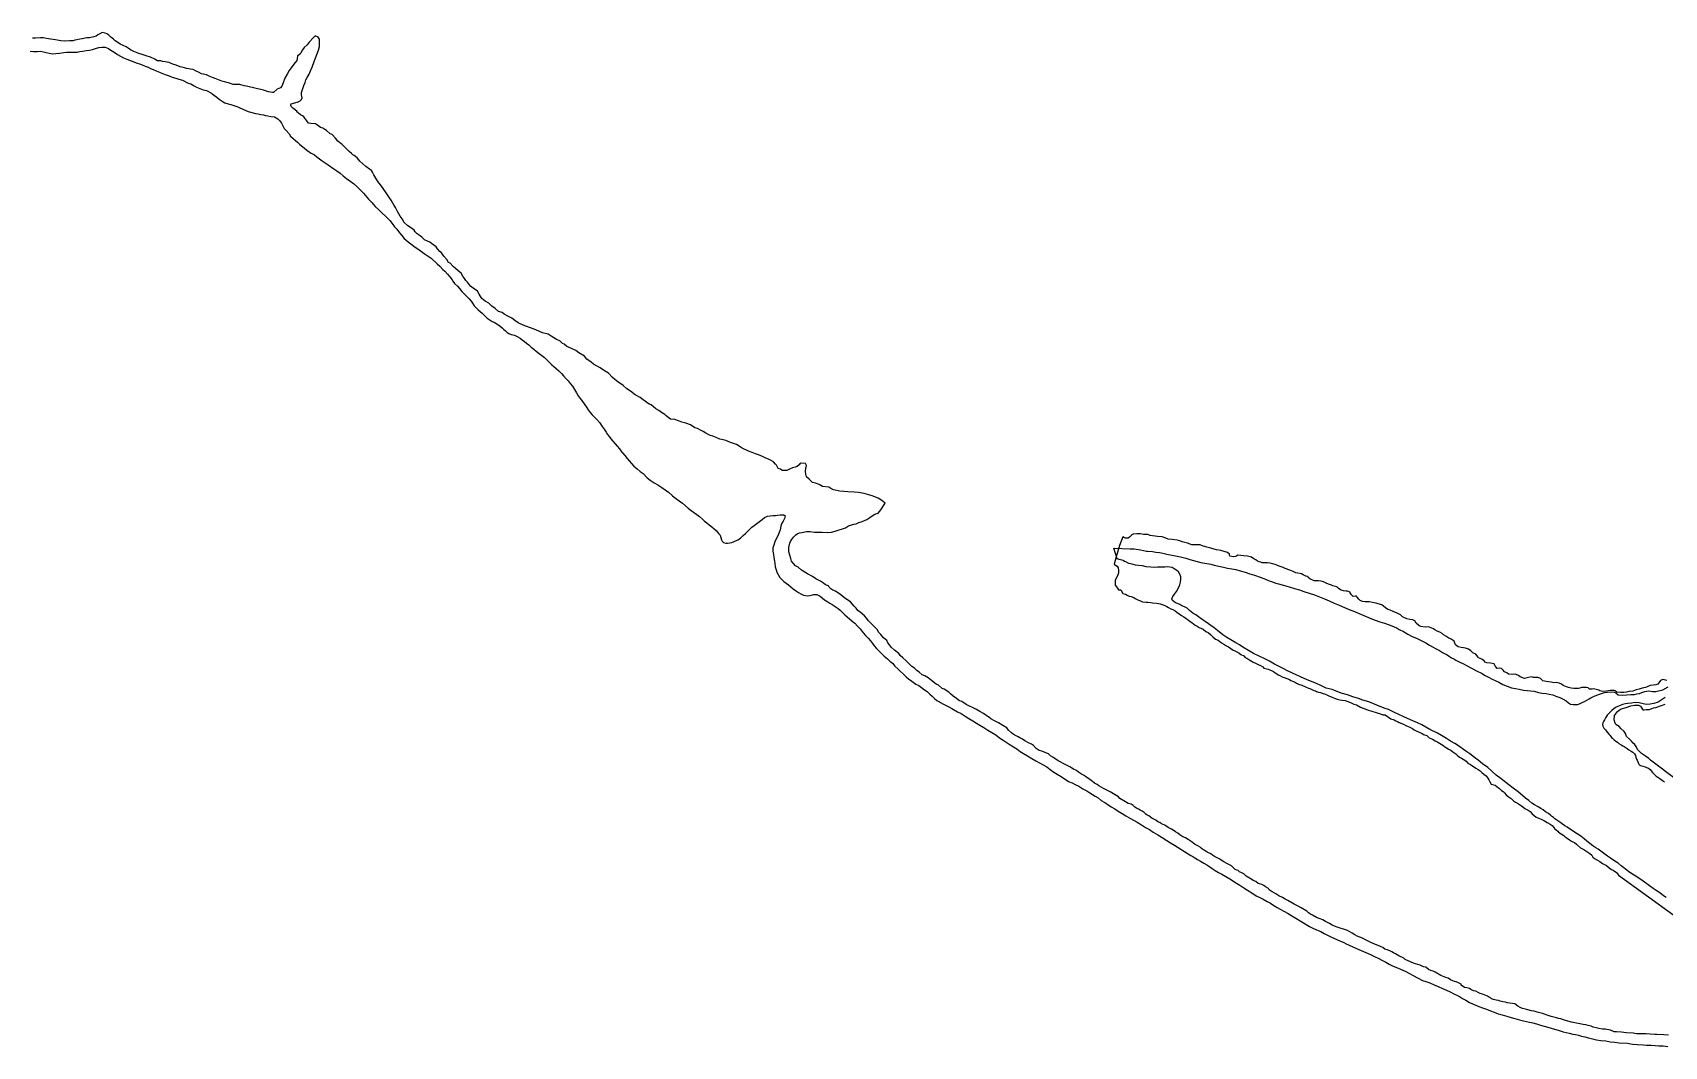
# Model space of a CAD drawing. Extents: x 0 to 800, y 146 to 730.
# Drawn here: x 252.32 to 288.37, y 255.67 to 278.06 of the extents above; entities that cross this region are included whole.
import ezdxf

# ---------------------------------------------------------------- set-up
doc = ezdxf.new("R2010")
doc.units = 0
doc.layers.get('0').update_dxf_attribs({"linetype": 'CONTINUOUS'})

msp = doc.modelspace()

# ---------------------------------------------------------------- linework, layer by layer
at = {"color": 1}
for points in [[(288.45625, 255.9125), (288.353125, 255.921875), (288.203125, 255.93125), (288.153125, 255.93125), (288.05, 255.9375), (287.9625, 255.94375), (287.9, 255.946875), (287.81875, 255.94375), (287.75, 255.946875), (287.675, 255.959375), (287.51875, 255.96875), (287.421875, 255.984375), (287.30625, 255.990625), (287.25625, 255.990625), (287.178125, 256.028125), (287.05625, 256.046875), (287.003125, 256.046875), (286.921875, 256.065625), (286.8625, 256.08125), (286.796875, 256.09375), (286.75, 256.1125), (286.68125, 256.128125), (286.634375, 256.140625), (286.571875, 256.15), (286.459375, 256.175), (286.390625, 256.1875), (286.315625, 256.20625), (286.23125, 256.221875), (286.1375, 256.253125), (286.08125, 256.278125), (286.03125, 256.2875), (285.98125, 256.3), (285.921875, 256.315625), (285.865625, 256.33125), (285.8, 256.346875), (285.675, 256.39375), (285.615625, 256.40625), (285.55625, 256.425), (285.490625, 256.44375), (285.428125, 256.453125), (285.346875, 256.471875), (285.296875, 256.4875), (285.234375, 256.50625), (285.18125, 256.525), (285.128125, 256.55625), (285.059375, 256.609375), (285.0125, 256.61875), (284.953125, 256.621875), (284.896875, 256.63125), (284.85625, 256.646875), (284.8, 256.65), (284.7375, 256.665625), (284.7, 256.684375), (284.653125, 256.690625), (284.59375, 256.70625), (284.55, 256.721875), (284.521875, 256.74375), (284.48125, 256.765625), (284.45625, 256.775), (284.35, 256.821875), (284.3, 256.8375), (284.25625, 256.859375), (284.2, 256.884375), (284.153125, 256.89375), (284.090625, 256.921875), (284.0625, 256.94375), (284.00625, 256.959375), (283.953125, 256.971875), (283.878125, 257.01875), (283.878125, 257.04375), (283.821875, 257.071875), (283.76875, 257.09375), (283.728125, 257.103125), (283.69375, 257.1125), (283.640625, 257.140625), (283.59375, 257.171875), (283.540625, 257.190625), (283.503125, 257.20625), (283.43125, 257.2375), (283.3, 257.309375), (283.259375, 257.328125), (283.209375, 257.346875), (283.159375, 257.36875), (283.09375, 257.415625), (283.046875, 257.428125), (282.971875, 257.459375), (282.86875, 257.490625), (282.821875, 257.503125), (282.703125, 257.55625), (282.64375, 257.5875), (282.609375, 257.615625), (282.503125, 257.66875), (282.465625, 257.690625), (282.425, 257.715625), (282.38125, 257.734375), (282.346875, 257.753125), (282.303125, 257.78125), (282.240625, 257.8), (282.19375, 257.81875), (282.14375, 257.85), (282.1125, 257.86875), (282.078125, 257.884375), (281.9875, 257.91875), (281.88125, 257.965625), (281.825, 257.99375), (281.7625, 258.021875), (281.696875, 258.05625), (281.640625, 258.078125), (281.578125, 258.103125), (281.525, 258.13125), (281.471875, 258.16875), (281.41875, 258.2), (281.365625, 258.228125), (281.253125, 258.265625), (281.203125, 258.278125), (281.1375, 258.303125), (281.078125, 258.325), (281.025, 258.34375), (280.96875, 258.38125), (280.88125, 258.425), (280.81875, 258.4625), (280.7375, 258.49375), (280.68125, 258.5125), (280.590625, 258.565625), (280.546875, 258.5875), (280.50625, 258.615625), (280.46875, 258.65625), (280.34375, 258.728125), (280.275, 258.765625), (280.1875, 258.8125), (280.046875, 258.890625), (279.990625, 258.91875), (279.93125, 258.95625), (279.853125, 258.990625), (279.78125, 259.034375), (279.7, 259.08125), (279.634375, 259.128125), (279.61875, 259.15625), (279.55625, 259.19375), (279.521875, 259.21875), (279.471875, 259.240625), (279.421875, 259.259375), (279.390625, 259.26875), (279.34375, 259.3125), (279.28125, 259.33125), (279.25, 259.353125), (279.13125, 259.43125), (279.078125, 259.478125), (279.046875, 259.49375), (278.978125, 259.525), (278.953125, 259.55), (278.925, 259.559375), (278.8875, 259.578125), (278.803125, 259.65625), (278.75625, 259.68125), (278.6875, 259.7125), (278.634375, 259.746875), (278.578125, 259.78125), (278.546875, 259.80625), (278.484375, 259.834375), (278.425, 259.8625), (278.38125, 259.890625), (278.346875, 259.921875), (278.26875, 259.95625), (278.2, 260.003125), (278.16875, 260.015625), (278.134375, 260.04375), (278.109375, 260.06875), (278.059375, 260.096875), (277.984375, 260.1375), (277.934375, 260.178125), (277.890625, 260.20625), (277.84375, 260.234375), (277.7875, 260.271875), (277.728125, 260.296875), (277.665625, 260.34375), (277.61875, 260.375), (277.56875, 260.409375), (277.51875, 260.446875), (277.475, 260.465625), (277.403125, 260.5), (277.328125, 260.553125), (277.259375, 260.584375), (277.21875, 260.6125), (277.178125, 260.63125), (277.134375, 260.665625), (277.046875, 260.7125), (276.978125, 260.7625), (276.94375, 260.778125), (276.909375, 260.796875), (276.871875, 260.834375), (276.83125, 260.8625), (276.7875, 260.884375), (276.75, 260.909375), (276.70625, 260.93125), (276.66875, 260.953125), (276.63125, 260.990625), (276.584375, 261.015625), (276.525, 261.034375), (276.465625, 261.071875), (276.340625, 261.146875), (276.30625, 261.178125), (276.271875, 261.203125), (276.2375, 261.221875), (276.196875, 261.25), (276.121875, 261.2875), (276.0375, 261.3375), (275.975, 261.365625), (275.871875, 261.425), (275.834375, 261.45), (275.778125, 261.48125), (275.728125, 261.528125), (275.70625, 261.54375), (275.625, 261.6), (275.584375, 261.621875), (275.546875, 261.65), (275.490625, 261.684375), (275.421875, 261.725), (275.378125, 261.7625), (275.3125, 261.79375), (275.275, 261.8125), (275.234375, 261.840625), (275.1625, 261.878125), (275.096875, 261.9125), (275.01875, 261.953125), (274.953125, 261.9875), (274.859375, 262.053125), (274.80625, 262.084375), (274.759375, 262.13125), (274.7, 262.153125), (274.6125, 262.190625), (274.55625, 262.20625), (274.490625, 262.246875), (274.428125, 262.3125), (274.384375, 262.340625), (274.321875, 262.375), (274.240625, 262.415625), (274.190625, 262.453125), (274.13125, 262.48125), (274.09375, 262.503125), (274.05, 262.528125), (273.978125, 262.565625), (273.946875, 262.596875), (273.878125, 262.653125), (273.840625, 262.70625), (273.75, 262.753125), (273.65625, 262.815625), (273.565625, 262.859375), (273.490625, 262.90625), (273.434375, 262.94375), (273.403125, 262.9625), (273.328125, 263.021875), (273.246875, 263.065625), (273.171875, 263.10625), (273.1, 263.14375), (273.003125, 263.190625), (272.94375, 263.221875), (272.846875, 263.284375), (272.79375, 263.303125), (272.728125, 263.35), (272.65625, 263.4), (272.6, 263.45625), (272.55625, 263.49375), (272.453125, 263.559375), (272.409375, 263.575), (272.334375, 263.64375), (272.28125, 263.671875), (272.178125, 263.746875), (272.103125, 263.80625), (272.028125, 263.85), (271.971875, 263.878125), (271.90625, 263.934375), (271.853125, 263.96875), (271.8, 264.021875), (271.740625, 264.059375), (271.659375, 264.1375), (271.60625, 264.19375), (271.546875, 264.246875), (271.484375, 264.303125), (271.453125, 264.346875), (271.3625, 264.41875), (271.29375, 264.478125), (271.246875, 264.540625), (271.2125, 264.58125), (271.1875, 264.634375), (271.115625, 264.690625), (271.059375, 264.76875), (271.009375, 264.81875), (270.98125, 264.865625), (270.915625, 264.9375), (270.865625, 264.984375), (270.821875, 265.03125), (270.78125, 265.078125), (270.746875, 265.121875), (270.69375, 265.175), (270.603125, 265.2625), (270.553125, 265.296875), (270.5125, 265.346875), (270.465625, 265.39375), (270.384375, 265.4875), (270.284375, 265.55625), (270.228125, 265.6), (270.165625, 265.65), (270.0875, 265.703125), (270.05625, 265.721875), (269.99375, 265.74375), (269.95625, 265.771875), (269.91875, 265.809375), (269.9, 265.8375), (269.834375, 265.859375), (269.79375, 265.9), (269.728125, 265.940625), (269.625, 265.996875), (269.546875, 266.046875), (269.440625, 266.109375), (269.303125, 266.1875), (269.228125, 266.25), (269.171875, 266.284375), (269.08125, 266.3875), (269.071875, 266.44375), (269.05, 266.515625), (269.021875, 266.59375), (269.025, 266.690625), (269.046875, 266.78125), (269.065625, 266.821875), (269.08125, 266.85625), (269.125, 266.9125), (269.178125, 266.96875), (269.20625, 266.990625), (269.2625, 267.009375), (269.315625, 267.01875), (269.4125, 267.0375), (269.49375, 267.0375), (269.590625, 267.028125), (269.703125, 267.025), (269.7625, 267.025), (269.878125, 267.015625), (269.96875, 267.028125), (270.046875, 267.046875), (270.278125, 267.125), (270.34375, 267.1625), (270.459375, 267.2), (270.509375, 267.209375), (270.571875, 267.2375), (270.64375, 267.2625), (270.746875, 267.303125), (270.815625, 267.346875), (270.890625, 267.403125), (270.928125, 267.421875), (271, 267.446875), (271.059375, 267.51875), (271.153125, 267.66875), (271.08125, 267.725), (270.996875, 267.775), (270.86875, 267.83125), (270.790625, 267.853125), (270.6875, 267.878125), (270.565625, 267.9), (270.471875, 267.90625), (270.328125, 267.91875), (270.15, 267.928125), (270.015625, 267.9625), (269.953125, 267.990625), (269.90625, 268.021875), (269.76875, 268.0375), (269.69375, 268.078125), (269.615625, 268.10625), (269.546875, 268.121875), (269.478125, 268.19375), (269.415625, 268.246875), (269.403125, 268.30625), (269.396875, 268.371875), (269.403125, 268.434375), (269.415625, 268.5), (269.396875, 268.540625), (269.29375, 268.55), (269.26875, 268.5375), (269.25, 268.5125), (269.209375, 268.475), (269.165625, 268.4625), (269.10625, 268.44375), (269.0375, 268.41875), (268.984375, 268.390625), (268.875, 268.390625), (268.840625, 268.41875), (268.7875, 268.434375), (268.75625, 268.503125), (268.73125, 268.528125), (268.6875, 268.578125), (268.6375, 268.609375), (268.578125, 268.6375), (268.51875, 268.6625), (268.44375, 268.7), (268.353125, 268.7375), (268.2875, 268.759375), (268.2125, 268.7875), (268.13125, 268.815625), (267.99375, 268.878125), (267.953125, 268.9125), (267.86875, 268.959375), (267.7375, 269.003125), (267.634375, 269.05), (267.571875, 269.0625), (267.5, 269.08125), (267.371875, 269.1375), (267.271875, 269.171875), (267.190625, 269.209375), (267.134375, 269.246875), (267.0875, 269.26875), (267.009375, 269.3125), (266.95, 269.33125), (266.853125, 269.4), (266.75, 269.43125), (266.659375, 269.45625), (266.590625, 269.484375), (266.50625, 269.5125), (266.4125, 269.521875), (266.315625, 269.596875), (266.284375, 269.625), (266.2125, 269.671875), (266.15, 269.7125), (266.090625, 269.753125), (265.98125, 269.8375), (265.940625, 269.85625), (265.809375, 269.95), (265.740625, 270.003125), (265.63125, 270.059375), (265.528125, 270.1375), (265.45, 270.19375), (265.3625, 270.2625), (265.25, 270.346875), (265.178125, 270.4), (265.121875, 270.45), (265.040625, 270.5375), (264.953125, 270.590625), (264.859375, 270.659375), (264.709375, 270.734375), (264.65625, 270.78125), (264.565625, 270.84375), (264.509375, 270.9125), (264.384375, 270.9875), (264.321875, 271.0375), (264.221875, 271.08125), (264.11875, 271.128125), (264.0625, 271.178125), (264.021875, 271.196875), (263.96875, 271.25), (263.890625, 271.28125), (263.778125, 271.35625), (263.70625, 271.396875), (263.58125, 271.43125), (263.5, 271.46875), (263.403125, 271.509375), (263.29375, 271.546875), (263.153125, 271.6), (263.04375, 271.653125), (262.971875, 271.7), (262.903125, 271.753125), (262.815625, 271.79375), (262.734375, 271.840625), (262.690625, 271.875), (262.609375, 271.903125), (262.534375, 271.96875), (262.4625, 272.015625), (262.4, 272.0875), (262.31875, 272.125), (262.246875, 272.1875), (262.1875, 272.284375), (262.146875, 272.35), (262.053125, 272.415625), (261.99375, 272.4625), (261.928125, 272.546875), (261.8875, 272.5875), (261.84375, 272.65), (261.825, 272.68125), (261.790625, 272.746875), (261.71875, 272.8), (261.659375, 272.85), (261.609375, 272.890625), (261.54375, 272.965625), (261.509375, 272.984375), (261.46875, 273.05), (261.40625, 273.125), (261.371875, 273.16875), (261.34375, 273.2), (261.3125, 273.228125), (261.265625, 273.284375), (261.23125, 273.33125), (261.134375, 273.4), (261.096875, 273.428125), (261.046875, 273.453125), (260.978125, 273.484375), (260.925, 273.5375), (260.88125, 273.56875), (260.8125, 273.61875), (260.771875, 273.65625), (260.746875, 273.69375), (260.6875, 273.740625), (260.60625, 273.79375), (260.53125, 273.86875), (260.48125, 273.94375), (260.4375, 274.00625), (260.38125, 274.10625), (260.334375, 274.19375), (260.30625, 274.240625), (260.278125, 274.29375), (260.240625, 274.35625), (260.203125, 274.4125), (260.175, 274.45625), (260.11875, 274.540625), (260.078125, 274.596875), (260.015625, 274.69375), (259.965625, 274.740625), (259.925, 274.809375), (259.903125, 274.84375), (259.859375, 274.921875), (259.825, 274.975), (259.803125, 275.0125), (259.7625, 275.040625), (259.68125, 275.1), (259.546875, 275.221875), (259.4875, 275.290625), (259.425, 275.34375), (259.390625, 275.3625), (259.365625, 275.390625), (259.309375, 275.43125), (259.265625, 275.475), (259.234375, 275.515625), (259.15625, 275.590625), (259.1375, 275.603125), (259.0625, 275.665625), (259.009375, 275.725), (258.940625, 275.80625), (258.89375, 275.825), (258.815625, 275.9), (258.775, 275.91875), (258.728125, 275.95), (258.68125, 275.965625), (258.6125, 276.015625), (258.56875, 276.04375), (258.4625, 276.053125), (258.4125, 276.0625), (258.375, 276.1125), (258.3125, 276.196875), (258.284375, 276.221875), (258.240625, 276.24375), (258.196875, 276.28125), (258.175, 276.303125), (258.15625, 276.325), (258.090625, 276.378125), (258.065625, 276.39375), (258.028125, 276.43125), (258.021875, 276.45), (258.025, 276.471875), (258.028125, 276.4875), (258.109375, 276.50625), (258.184375, 276.534375), (258.228125, 276.55625), (258.259375, 276.58125), (258.271875, 276.621875), (258.2625, 276.6875), (258.2625, 276.7375), (258.271875, 276.78125), (258.309375, 276.89375), (258.3375, 276.959375), (258.35625, 277.015625), (258.3875, 277.065625), (258.428125, 277.14375), (258.45625, 277.215625), (258.496875, 277.3), (258.5375, 277.421875), (258.5625, 277.48125), (258.6375, 277.671875), (258.65625, 277.75625), (258.659375, 277.915625), (258.628125, 277.9625), (258.5625, 277.990625), (258.521875, 277.953125), (258.428125, 277.846875), (258.384375, 277.790625), (258.321875, 277.728125), (258.28125, 277.68125), (258.246875, 277.615625), (258.228125, 277.584375), (258.175, 277.55), (258.165625, 277.484375), (258.153125, 277.440625), (258.0875, 277.365625), (258.03125, 277.284375), (257.9875, 277.225), (257.940625, 277.14375), (257.890625, 277.05625), (257.85625, 276.953125), (257.821875, 276.875), (257.796875, 276.8375), (257.725, 276.809375), (257.64375, 276.734375), (257.61875, 276.734375), (257.534375, 276.753125), (257.440625, 276.78125), (257.421875, 276.790625), (257.3625, 276.803125), (257.284375, 276.81875), (257.203125, 276.8375), (257.103125, 276.859375), (257.046875, 276.878125), (256.99375, 276.884375), (256.896875, 276.915625), (256.746875, 276.915625), (256.671875, 276.94375), (256.5625, 276.971875), (256.503125, 276.990625), (256.425, 277.015625), (256.35, 277.04375), (256.29375, 277.065625), (256.21875, 277.096875), (256.159375, 277.125), (256.05, 277.153125), (255.984375, 277.1875), (255.915625, 277.215625), (255.865625, 277.24375), (255.809375, 277.253125), (255.76875, 277.2625), (255.721875, 277.265625), (255.675, 277.28125), (255.578125, 277.303125), (255.4875, 277.3375), (255.41875, 277.359375), (255.378125, 277.378125), (255.334375, 277.403125), (255.246875, 277.4125), (255.1875, 277.425), (255.153125, 277.434375), (255.075, 277.434375), (255.01875, 277.471875), (254.921875, 277.515625), (254.83125, 277.546875), (254.74375, 277.575), (254.665625, 277.596875), (254.55625, 277.64375), (254.484375, 277.68125), (254.43125, 277.71875), (254.384375, 277.746875), (254.25625, 277.803125), (254.2, 277.840625), (254.140625, 277.878125), (254.109375, 277.91875), (254.05, 277.9625), (254.003125, 278.003125), (253.9625, 278.03125), (253.921875, 278.05), (253.85625, 278.059375), (253.803125, 278.03125), (253.7625, 278.0125), (253.721875, 277.984375), (253.671875, 277.965625), (253.575, 277.946875), (253.515625, 277.94375), (253.4125, 277.925), (253.365625, 277.91875), (253.3, 277.9), (253.253125, 277.890625), (253.2125, 277.88125), (253.13125, 277.875), (253.034375, 277.871875), (252.940625, 277.875), (252.825, 277.896875), (252.775, 277.909375), (252.71875, 277.915625), (252.628125, 277.928125), (252.5625, 277.94375), (252.496875, 277.94375), (252.384375, 277.9375), (252.31875, 277.9375)], [(288.41875, 263.75), (288.334375, 263.76875), (288.284375, 263.75), (288.246875, 263.7), (288.225, 263.671875), (288.178125, 263.653125), (288.115625, 263.646875), (288.05, 263.6375), (287.9875, 263.609375), (287.953125, 263.59375), (287.915625, 263.584375), (287.878125, 263.578125), (287.83125, 263.565625), (287.809375, 263.559375), (287.746875, 263.540625), (287.671875, 263.5125), (287.584375, 263.503125), (287.53125, 263.49375), (287.471875, 263.484375), (287.41875, 263.48125), (287.39375, 263.48125), (287.31875, 263.49375), (287.28125, 263.51875), (287.25625, 263.53125), (287.16875, 263.528125), (287.0875, 263.5125), (287, 263.503125), (286.94375, 263.51875), (286.915625, 263.5375), (286.8875, 263.540625), (286.8, 263.56875), (286.76875, 263.55625), (286.709375, 263.55625), (286.684375, 263.584375), (286.64375, 263.596875), (286.609375, 263.596875), (286.5375, 263.59375), (286.5, 263.578125), (286.46875, 263.575), (286.365625, 263.571875), (286.309375, 263.578125), (286.25, 263.596875), (286.203125, 263.609375), (286.134375, 263.6375), (286.096875, 263.665625), (286.04375, 263.690625), (285.99375, 263.703125), (285.928125, 263.7), (285.8625, 263.709375), (285.80625, 263.71875), (285.753125, 263.73125), (285.684375, 263.740625), (285.653125, 263.775), (285.628125, 263.796875), (285.578125, 263.8125), (285.475, 263.815625), (285.434375, 263.834375), (285.3625, 263.815625), (285.275, 263.79375), (285.178125, 263.834375), (285.15, 263.853125), (285.128125, 263.86875), (285.071875, 263.890625), (285.021875, 263.88125), (284.925, 263.8875), (284.8875, 263.915625), (284.83125, 263.94375), (284.803125, 263.975), (284.76875, 264.0125), (284.721875, 264.025), (284.675, 264.015625), (284.64375, 264.05), (284.63125, 264.06875), (284.6125, 264.1), (284.603125, 264.11875), (284.525, 264.134375), (284.446875, 264.1375), (284.40625, 264.15625), (284.384375, 264.184375), (284.334375, 264.221875), (284.259375, 264.246875), (284.253125, 264.26875), (284.2, 264.33125), (284.1375, 264.3625), (284.090625, 264.403125), (284.040625, 264.440625), (283.971875, 264.465625), (283.928125, 264.46875), (283.878125, 264.475), (283.8125, 264.49375), (283.753125, 264.540625), (283.721875, 264.61875), (283.659375, 264.6625), (283.603125, 264.684375), (283.5375, 264.728125), (283.4875, 264.759375), (283.459375, 264.7875), (283.403125, 264.81875), (283.34375, 264.8375), (283.29375, 264.871875), (283.26875, 264.89375), (283.15625, 264.9375), (283.08125, 264.928125), (282.9875, 264.940625), (282.94375, 264.965625), (282.884375, 265.0125), (282.85625, 265.06875), (282.809375, 265.090625), (282.746875, 265.096875), (282.678125, 265.109375), (282.584375, 265.15625), (282.534375, 265.203125), (282.465625, 265.240625), (282.375, 265.271875), (282.3125, 265.3), (282.259375, 265.31875), (282.20625, 265.35625), (282.1625, 265.39375), (282.121875, 265.421875), (282.046875, 265.440625), (281.996875, 265.45625), (281.95625, 265.46875), (281.921875, 265.471875), (281.853125, 265.4875), (281.803125, 265.490625), (281.753125, 265.4875), (281.696875, 265.496875), (281.65, 265.51875), (281.61875, 265.546875), (281.5875, 265.584375), (281.5625, 265.6125), (281.540625, 265.609375), (281.49375, 265.603125), (281.45625, 265.640625), (281.428125, 265.6875), (281.421875, 265.703125), (281.365625, 265.721875), (281.33125, 265.725), (281.28125, 265.73125), (281.225, 265.74375), (281.1875, 265.76875), (281.1625, 265.790625), (281.13125, 265.815625), (281.040625, 265.84375), (281.0125, 265.853125), (280.95, 265.875), (280.89375, 265.896875), (280.834375, 265.93125), (280.7875, 265.94375), (280.728125, 265.953125), (280.628125, 265.953125), (280.5375, 265.996875), (280.5, 266.025), (280.490625, 266.04375), (280.446875, 266.05625), (280.390625, 266.084375), (280.346875, 266.103125), (280.26875, 266.11875), (280.228125, 266.13125), (280.165625, 266.15625), (280.09375, 266.1875), (279.9875, 266.225), (279.946875, 266.24375), (279.9, 266.259375), (279.85625, 266.278125), (279.803125, 266.29375), (279.76875, 266.309375), (279.70625, 266.328125), (279.659375, 266.340625), (279.6, 266.346875), (279.521875, 266.346875), (279.484375, 266.35), (279.453125, 266.365625), (279.415625, 266.36875), (279.375, 266.384375), (279.34375, 266.4125), (279.3, 266.434375), (279.24375, 266.471875), (279.159375, 266.496875), (279.071875, 266.50625), (279.0125, 266.509375), (278.946875, 266.515625), (278.9, 266.490625), (278.853125, 266.478125), (278.765625, 266.496875), (278.75625, 266.525), (278.759375, 266.5375), (278.715625, 266.575), (278.640625, 266.6), (278.56875, 266.61875), (278.471875, 266.6375), (278.390625, 266.659375), (278.328125, 266.68125), (278.259375, 266.696875), (278.215625, 266.709375), (278.175, 266.71875), (278.1125, 266.74375), (278.01875, 266.74375), (277.925, 266.746875), (277.834375, 266.78125), (277.7125, 266.8125), (277.6625, 266.8375), (277.603125, 266.85), (277.496875, 266.865625), (277.40625, 266.875), (277.315625, 266.90625), (277.271875, 266.921875), (277.16875, 266.93125), (277.00625, 266.95), (276.95625, 266.971875), (276.903125, 266.971875), (276.859375, 266.978125), (276.796875, 266.9875), (276.759375, 266.990625), (276.715625, 266.990625), (276.634375, 266.98125), (276.615625, 266.971875), (276.59375, 266.959375), (276.553125, 266.9125), (276.525, 266.89375), (276.4625, 266.89375), (276.4375, 266.903125), (276.403125, 266.925), (276.33125, 266.728125), (276.25625, 266.48125), (276.209375, 266.31875), (276.221875, 266.3125), (276.278125, 266.271875), (276.296875, 266.2375), (276.309375, 266.184375), (276.309375, 266.13125), (276.29375, 266.075), (276.2375, 265.9625), (276.234375, 265.915625), (276.234375, 265.85625), (276.2625, 265.815625), (276.2875, 265.7875), (276.309375, 265.753125), (276.35625, 265.753125), (276.40625, 265.675), (276.459375, 265.65625), (276.5, 265.6375), (276.540625, 265.6125), (276.584375, 265.603125), (276.64375, 265.58125), (276.675, 265.5625), (276.73125, 265.528125), (276.76875, 265.515625), (276.790625, 265.50625), (276.821875, 265.496875), (276.840625, 265.490625), (276.915625, 265.48125), (276.959375, 265.478125), (277.025, 265.475), (277.059375, 265.46875), (277.15, 265.459375), (277.190625, 265.446875), (277.225, 265.440625), (277.271875, 265.43125), (277.328125, 265.409375), (277.371875, 265.384375), (277.415625, 265.3625), (277.4625, 265.334375), (277.50625, 265.315625), (277.5625, 265.2875), (277.59375, 265.2625), (277.703125, 265.184375), (277.75, 265.15625), (277.803125, 265.11875), (277.85, 265.090625), (277.890625, 265.053125), (277.925, 265.03125), (277.9625, 265.003125), (278.003125, 264.975), (278.046875, 264.95), (278.090625, 264.91875), (278.178125, 264.88125), (278.240625, 264.834375), (278.2875, 264.80625), (278.35, 264.75625), (278.39375, 264.7125), (278.453125, 264.665625), (278.509375, 264.6375), (278.584375, 264.58125), (278.6375, 264.55), (278.68125, 264.521875), (278.734375, 264.49375), (278.84375, 264.421875), (278.865625, 264.409375), (278.9625, 264.3625), (279.009375, 264.325), (279.075, 264.29375), (279.103125, 264.259375), (279.140625, 264.240625), (279.228125, 264.184375), (279.2375, 264.18125), (279.284375, 264.15625), (279.334375, 264.134375), (279.390625, 264.1), (279.44375, 264.078125), (279.49375, 264.053125), (279.515625, 264.025), (279.584375, 264.00625), (279.615625, 263.996875), (279.65, 263.984375), (279.73125, 263.946875), (279.771875, 263.91875), (279.8, 263.90625), (279.8375, 263.871875), (279.85625, 263.86875), (279.934375, 263.825), (279.96875, 263.8125), (280.025, 263.79375), (280.0875, 263.76875), (280.1125, 263.75), (280.196875, 263.721875), (280.240625, 263.69375), (280.25625, 263.684375), (280.28125, 263.671875), (280.359375, 263.646875), (280.440625, 263.609375), (280.50625, 263.58125), (280.53125, 263.575), (280.625, 263.53125), (280.65625, 263.51875), (280.68125, 263.509375), (280.728125, 263.49375), (280.771875, 263.48125), (280.81875, 263.465625), (280.859375, 263.453125), (280.928125, 263.425), (280.96875, 263.40625), (281.025, 263.38125), (281.096875, 263.353125), (281.1375, 263.334375), (281.19375, 263.325), (281.246875, 263.315625), (281.3125, 263.30625), (281.43125, 263.265625), (281.503125, 263.228125), (281.5625, 263.209375), (281.65625, 263.1625), (281.715625, 263.140625), (281.809375, 263.103125), (281.928125, 263.065625), (281.98125, 263.046875), (282.01875, 263.0375), (282.096875, 263.0125), (282.146875, 262.990625), (282.196875, 262.990625), (282.325, 262.9), (282.4, 262.878125), (282.434375, 262.8625), (282.471875, 262.84375), (282.509375, 262.821875), (282.6, 262.784375), (282.65625, 262.753125), (282.709375, 262.734375), (282.746875, 262.715625), (282.8, 262.6875), (282.8375, 262.6625), (282.86875, 262.64375), (283.015625, 262.578125), (283.04375, 262.559375), (283.11875, 262.5375), (283.171875, 262.48125), (283.246875, 262.453125), (283.30625, 262.41875), (283.3625, 262.390625), (283.396875, 262.365625), (283.475, 262.31875), (283.5125, 262.29375), (283.534375, 262.275), (283.571875, 262.25625), (283.6, 262.234375), (283.646875, 262.209375), (283.690625, 262.171875), (283.759375, 262.13125), (283.790625, 262.096875), (283.84375, 262.05625), (283.884375, 262.03125), (283.959375, 261.9875), (283.984375, 261.96875), (284.028125, 261.921875), (284.084375, 261.89375), (284.115625, 261.875), (284.146875, 261.846875), (284.203125, 261.8125), (284.25625, 261.784375), (284.29375, 261.753125), (284.3375, 261.715625), (284.378125, 261.68125), (284.40625, 261.659375), (284.428125, 261.640625), (284.446875, 261.621875), (284.46875, 261.590625), (284.490625, 261.55625), (284.509375, 261.509375), (284.540625, 261.4625), (284.63125, 261.434375), (284.7, 261.378125), (284.721875, 261.365625), (284.771875, 261.31875), (284.80625, 261.3), (284.834375, 261.271875), (284.86875, 261.225), (284.9125, 261.1875), (284.98125, 261.140625), (285.034375, 261.09375), (285.078125, 261.065625), (285.140625, 261.028125), (285.2125, 260.978125), (285.2375, 260.9625), (285.284375, 260.925), (285.359375, 260.884375), (285.403125, 260.853125), (285.446875, 260.80625), (285.490625, 260.76875), (285.5375, 260.734375), (285.646875, 260.6875), (285.721875, 260.65), (285.778125, 260.6125), (285.840625, 260.575), (285.884375, 260.54375), (285.921875, 260.5), (285.9375, 260.478125), (286.009375, 260.41875), (286.03125, 260.403125), (286.0875, 260.365625), (286.146875, 260.328125), (286.178125, 260.3), (286.221875, 260.26875), (286.271875, 260.23125), (286.290625, 260.215625), (286.315625, 260.203125), (286.340625, 260.1875), (286.378125, 260.16875), (286.428125, 260.13125), (286.44375, 260.109375), (286.515625, 260.053125), (286.584375, 260.015625), (286.65, 259.975), (286.71875, 259.928125), (286.7625, 259.890625), (286.7875, 259.846875), (286.825, 259.81875), (286.8875, 259.784375), (286.940625, 259.75), (287.003125, 259.709375), (287.0875, 259.6625), (287.146875, 259.615625), (287.2, 259.578125), (287.234375, 259.559375), (287.30625, 259.50625), (287.353125, 259.45), (288.571875, 258.565625)], [(288.959375, 261.309375), (288.146875, 261.921875), (288.0625, 261.990625), (288.021875, 262.028125), (287.95, 262.075), (287.8625, 262.140625), (287.775, 262.228125), (287.74375, 262.29375), (287.709375, 262.340625), (287.675, 262.365625), (287.64375, 262.40625), (287.596875, 262.453125), (287.528125, 262.509375), (287.50625, 262.578125), (287.48125, 262.625), (287.40625, 262.6875), (287.36875, 262.734375), (287.296875, 262.78125), (287.278125, 262.809375), (287.259375, 262.88125), (287.265625, 262.975), (287.334375, 263.065625), (287.365625, 263.096875), (287.4125, 263.121875), (287.51875, 263.153125), (287.628125, 263.190625), (287.709375, 263.203125), (287.796875, 263.20625), (287.840625, 263.18125), (287.89375, 263.103125), (287.921875, 263.103125), (287.965625, 263.10625), (288.0375, 263.1125), (288.128125, 263.14375), (288.18125, 263.15625), (288.303125, 263.196875), (288.3875, 263.228125)]]:
    msp.add_lwpolyline(points, dxfattribs=at)
at = {"color": 3}
for points in [[(252.26875, 277.65), (252.3375, 277.640625), (252.421875, 277.64375), (252.49375, 277.646875), (252.5625, 277.634375), (252.61875, 277.61875), (252.6875, 277.603125), (252.753125, 277.59375), (252.834375, 277.6), (252.915625, 277.609375), (253.00625, 277.61875), (253.071875, 277.625), (253.146875, 277.625), (253.2375, 277.628125), (253.30625, 277.63125), (253.365625, 277.640625), (253.43125, 277.653125), (253.50625, 277.665625), (253.575, 277.675), (253.640625, 277.684375), (253.7125, 277.709375), (253.78125, 277.73125), (253.846875, 277.740625), (253.921875, 277.7375), (253.99375, 277.70625), (254.05, 277.671875), (254.08125, 277.653125), (254.140625, 277.6125), (254.196875, 277.575), (254.328125, 277.50625), (254.4, 277.471875), (254.496875, 277.4375), (254.628125, 277.3875), (254.68125, 277.36875), (254.7375, 277.35), (254.809375, 277.321875), (254.871875, 277.29375), (254.921875, 277.26875), (254.98125, 277.24375), (255.046875, 277.215625), (255.121875, 277.184375), (255.190625, 277.15625), (255.26875, 277.125), (255.334375, 277.10625), (255.40625, 277.078125), (255.484375, 277.053125), (255.553125, 277.03125), (255.628125, 277.00625), (255.75625, 276.946875), (255.8125, 276.93125), (255.890625, 276.8875), (255.9375, 276.85625), (256.0125, 276.825), (256.084375, 276.79375), (256.1625, 276.78125), (256.26875, 276.721875), (256.2875, 276.709375), (256.340625, 276.671875), (256.3875, 276.634375), (256.44375, 276.590625), (256.509375, 276.54375), (256.565625, 276.509375), (256.640625, 276.484375), (256.696875, 276.46875), (256.853125, 276.41875), (256.884375, 276.40625), (256.965625, 276.371875), (257.08125, 276.315625), (257.165625, 276.29375), (257.246875, 276.271875), (257.3, 276.2625), (257.3625, 276.25), (257.41875, 276.240625), (257.465625, 276.23125), (257.51875, 276.221875), (257.58125, 276.209375), (257.6625, 276.196875), (257.734375, 276.15625), (257.778125, 276.1125), (257.815625, 276.05625), (257.878125, 275.94375), (257.925, 275.8875), (257.9875, 275.825), (258.01875, 275.775), (258.075, 275.721875), (258.125, 275.675), (258.16875, 275.6375), (258.215625, 275.59375), (258.259375, 275.5625), (258.31875, 275.515625), (258.378125, 275.465625), (258.428125, 275.425), (258.475, 275.396875), (258.54375, 275.359375), (258.6, 275.31875), (258.65625, 275.275), (258.71875, 275.225), (258.78125, 275.184375), (258.846875, 275.1375), (258.971875, 275.053125), (259.040625, 275.009375), (259.1125, 274.95625), (259.18125, 274.896875), (259.25625, 274.840625), (259.328125, 274.784375), (259.409375, 274.728125), (259.48125, 274.659375), (259.559375, 274.584375), (259.628125, 274.5125), (259.740625, 274.384375), (259.8125, 274.309375), (259.8875, 274.221875), (259.9625, 274.15), (260.0375, 274.08125), (260.121875, 274), (260.209375, 273.9125), (260.265625, 273.840625), (260.315625, 273.771875), (260.365625, 273.715625), (260.425, 273.634375), (260.478125, 273.578125), (260.528125, 273.509375), (260.615625, 273.4375), (260.675, 273.39375), (260.740625, 273.34375), (260.85625, 273.2625), (260.909375, 273.225), (260.971875, 273.178125), (261.05625, 273.125), (261.125, 273.08125), (261.259375, 272.95), (261.315625, 272.903125), (261.378125, 272.834375), (261.425, 272.7875), (261.4875, 272.728125), (261.534375, 272.665625), (261.5875, 272.603125), (261.60625, 272.56875), (261.640625, 272.521875), (261.70625, 272.45625), (261.75, 272.40625), (261.8, 272.34375), (261.909375, 272.228125), (261.95625, 272.190625), (262.009375, 272.13125), (262.040625, 272.0875), (262.075, 272.028125), (262.115625, 271.978125), (262.159375, 271.934375), (262.209375, 271.896875), (262.25, 271.8625), (262.30625, 271.80625), (262.3625, 271.75625), (262.425, 271.70625), (262.475, 271.678125), (262.528125, 271.65625), (262.65, 271.578125), (262.69375, 271.540625), (262.725, 271.5125), (262.765625, 271.471875), (262.80625, 271.434375), (262.840625, 271.4125), (262.89375, 271.390625), (262.9625, 271.375), (263.0375, 271.340625), (263.0875, 271.309375), (263.13125, 271.275), (263.184375, 271.2375), (263.23125, 271.2), (263.28125, 271.1625), (263.334375, 271.115625), (263.390625, 271.06875), (263.446875, 271.025), (263.5125, 270.971875), (263.625, 270.884375), (263.66875, 270.8375), (263.73125, 270.778125), (263.784375, 270.73125), (263.834375, 270.6875), (263.884375, 270.640625), (263.94375, 270.5875), (264, 270.53125), (264.05, 270.478125), (264.10625, 270.415625), (264.15, 270.36875), (264.196875, 270.3125), (264.24375, 270.253125), (264.290625, 270.175), (264.33125, 270.10625), (264.375, 270.040625), (264.415625, 269.98125), (264.465625, 269.909375), (264.553125, 269.784375), (264.59375, 269.73125), (264.634375, 269.671875), (264.68125, 269.615625), (264.734375, 269.56875), (264.7875, 269.5125), (264.85, 269.44375), (264.9, 269.3625), (264.94375, 269.303125), (264.990625, 269.23125), (265.021875, 269.18125), (265.05625, 269.1375), (265.090625, 269.090625), (265.140625, 269.034375), (265.1875, 268.975), (265.234375, 268.925), (265.28125, 268.865625), (265.3375, 268.79375), (265.35, 268.778125), (265.403125, 268.71875), (265.453125, 268.65625), (265.496875, 268.6), (265.546875, 268.540625), (265.603125, 268.484375), (265.678125, 268.425), (265.74375, 268.36875), (265.809375, 268.31875), (265.896875, 268.228125), (265.965625, 268.175), (266.046875, 268.11875), (266.128125, 268.06875), (266.221875, 268.009375), (266.296875, 267.959375), (266.365625, 267.909375), (266.45625, 267.828125), (266.521875, 267.775), (266.6, 267.715625), (266.675, 267.665625), (266.8, 267.553125), (266.86875, 267.50625), (266.921875, 267.46875), (266.99375, 267.415625), (267.053125, 267.36875), (267.115625, 267.315625), (267.1625, 267.271875), (267.215625, 267.23125), (267.26875, 267.184375), (267.325, 267.140625), (267.375, 267.1), (267.41875, 267.059375), (267.45, 267.025), (267.475, 266.996875), (267.50625, 266.95625), (267.5375, 266.85625), (267.55, 266.828125), (267.584375, 266.796875), (267.63125, 266.78125), (267.671875, 266.784375), (267.71875, 266.7875), (267.76875, 266.796875), (267.81875, 266.81875), (267.896875, 266.85625), (267.95625, 266.896875), (268.015625, 266.95), (268.065625, 266.996875), (268.159375, 267.084375), (268.209375, 267.1375), (268.25625, 267.171875), (268.31875, 267.215625), (268.375, 267.259375), (268.4375, 267.309375), (268.490625, 267.353125), (268.553125, 267.38125), (268.615625, 267.3875), (268.68125, 267.390625), (268.73125, 267.39375), (268.778125, 267.403125), (268.834375, 267.40625), (268.884375, 267.4125), (268.915625, 267.409375), (268.940625, 267.384375), (268.928125, 267.328125), (268.896875, 267.265625), (268.8625, 267.2125), (268.846875, 267.15625), (268.83125, 267.08125), (268.809375, 267.015625), (268.784375, 266.946875), (268.740625, 266.865625), (268.71875, 266.809375), (268.690625, 266.7375), (268.675, 266.678125), (268.675, 266.60625), (268.684375, 266.534375), (268.69375, 266.475), (268.7125, 266.33125), (268.725, 266.259375), (268.74375, 266.19375), (268.7625, 266.140625), (268.828125, 266.021875), (268.9125, 265.9375), (268.965625, 265.9), (269.015625, 265.8625), (269.06875, 265.815625), (269.11875, 265.775), (269.175, 265.734375), (269.240625, 265.696875), (269.29375, 265.665625), (269.35, 265.6375), (269.396875, 265.625), (269.434375, 265.621875), (269.490625, 265.628125), (269.528125, 265.6375), (269.575, 265.65), (269.640625, 265.646875), (269.715625, 265.609375), (269.815625, 265.53125), (269.884375, 265.490625), (269.934375, 265.45625), (269.98125, 265.428125), (270.1125, 265.340625), (270.1625, 265.3), (270.2625, 265.2), (270.3125, 265.153125), (270.3625, 265.109375), (270.421875, 265.0625), (270.48125, 265.0125), (270.54375, 264.953125), (270.603125, 264.8875), (270.66875, 264.8), (270.721875, 264.746875), (270.78125, 264.684375), (270.828125, 264.625), (270.875, 264.56875), (270.9125, 264.515625), (270.959375, 264.459375), (271.01875, 264.4), (271.071875, 264.34375), (271.128125, 264.290625), (271.203125, 264.225), (271.259375, 264.178125), (271.3125, 264.13125), (271.36875, 264.06875), (271.434375, 264.00625), (271.484375, 263.95625), (271.55, 263.896875), (271.615625, 263.83125), (271.66875, 263.784375), (271.74375, 263.734375), (271.834375, 263.66875), (271.896875, 263.640625), (271.959375, 263.59375), (272.01875, 263.546875), (272.078125, 263.503125), (272.140625, 263.446875), (272.190625, 263.4), (272.24375, 263.353125), (272.296875, 263.309375), (272.353125, 263.275), (272.375, 263.265625), (272.428125, 263.2375), (272.4875, 263.20625), (272.55625, 263.16875), (272.628125, 263.13125), (272.75, 263.059375), (272.834375, 263.01875), (272.921875, 262.9625), (273, 262.909375), (273.090625, 262.859375), (273.171875, 262.809375), (273.24375, 262.765625), (273.33125, 262.7125), (273.421875, 262.65625), (273.509375, 262.603125), (273.596875, 262.546875), (273.68125, 262.484375), (273.7625, 262.43125), (273.890625, 262.34375), (273.990625, 262.2875), (274.059375, 262.2375), (274.1375, 262.184375), (274.2125, 262.140625), (274.3, 262.084375), (274.390625, 262.028125), (274.478125, 261.975), (274.5625, 261.928125), (274.640625, 261.890625), (274.721875, 261.840625), (274.8, 261.78125), (274.88125, 261.728125), (274.95625, 261.678125), (275.04375, 261.628125), (275.203125, 261.521875), (275.2875, 261.4875), (275.35, 261.45), (275.428125, 261.4125), (275.521875, 261.359375), (275.60625, 261.309375), (275.675, 261.265625), (275.73125, 261.23125), (275.79375, 261.196875), (275.85625, 261.15625), (275.928125, 261.1), (276.00625, 261.053125), (276.075, 261.009375), (276.146875, 260.9625), (276.225, 260.915625), (276.296875, 260.865625), (276.3875, 260.809375), (276.471875, 260.759375), (276.571875, 260.7), (276.71875, 260.61875), (276.8125, 260.559375), (276.90625, 260.503125), (276.99375, 260.45625), (277.075, 260.403125), (277.175, 260.3375), (277.275, 260.28125), (277.371875, 260.21875), (277.45625, 260.1625), (277.546875, 260.1125), (277.628125, 260.059375), (277.90625, 259.8875), (277.946875, 259.865625), (277.996875, 259.834375), (278.05625, 259.796875), (278.121875, 259.7625), (278.19375, 259.715625), (278.25625, 259.678125), (278.321875, 259.634375), (278.378125, 259.6), (278.44375, 259.553125), (278.51875, 259.5125), (278.59375, 259.46875), (278.765625, 259.365625), (278.9125, 259.271875), (278.990625, 259.228125), (279.075, 259.171875), (279.159375, 259.11875), (279.253125, 259.05625), (279.346875, 258.996875), (279.428125, 258.953125), (279.5, 258.91875), (279.59375, 258.865625), (279.665625, 258.828125), (279.740625, 258.78125), (279.8125, 258.7375), (279.88125, 258.7), (279.959375, 258.65625), (280.053125, 258.6), (280.1375, 258.553125), (280.228125, 258.503125), (280.31875, 258.44375), (280.396875, 258.396875), (280.528125, 258.315625), (280.61875, 258.275), (280.721875, 258.228125), (280.778125, 258.203125), (280.85, 258.1625), (280.928125, 258.125), (280.996875, 258.0875), (281.078125, 258.05), (281.14375, 258.01875), (281.284375, 257.965625), (281.3375, 257.934375), (281.4, 257.903125), (281.48125, 257.86875), (281.5625, 257.83125), (281.871875, 257.7), (281.965625, 257.65), (282.05625, 257.6125), (282.128125, 257.575), (282.2125, 257.528125), (282.290625, 257.48125), (282.378125, 257.440625), (282.46875, 257.403125), (282.540625, 257.371875), (282.64375, 257.33125), (282.7375, 257.278125), (282.81875, 257.2375), (283.021875, 257.121875), (283.096875, 257.1), (283.184375, 257.06875), (283.278125, 257.03125), (283.371875, 256.990625), (283.46875, 256.95), (283.55, 256.9125), (283.6375, 256.871875), (283.715625, 256.828125), (283.809375, 256.784375), (283.8375, 256.76875), (283.909375, 256.725), (283.978125, 256.6875), (284.0625, 256.640625), (284.265625, 256.55), (284.35, 256.521875), (284.4375, 256.4875), (284.525, 256.45), (284.60625, 256.425), (284.69375, 256.390625), (284.784375, 256.3625), (284.884375, 256.3375), (284.98125, 256.30625), (285.065625, 256.284375), (285.16875, 256.25625), (285.25625, 256.23125), (285.31875, 256.21875), (285.390625, 256.2), (285.4625, 256.1875), (285.54375, 256.165625), (285.63125, 256.1375), (285.7125, 256.1125), (285.790625, 256.09375), (285.86875, 256.071875), (285.940625, 256.05), (286.01875, 256.028125), (286.065625, 256.0125), (286.128125, 255.990625), (286.2625, 255.959375), (286.346875, 255.9375), (286.4, 255.928125), (286.471875, 255.9125), (286.5375, 255.896875), (286.609375, 255.878125), (286.6875, 255.85625), (286.78125, 255.834375), (286.865625, 255.815625), (286.9625, 255.8), (287.075, 255.7875), (287.171875, 255.771875), (287.275, 255.7625), (287.365625, 255.75), (287.553125, 255.7375), (287.659375, 255.715625), (287.765625, 255.709375), (287.9, 255.7), (287.971875, 255.696875), (288.075, 255.69375), (288.159375, 255.690625), (288.246875, 255.68125), (288.3375, 255.68125), (288.440625, 255.66875)], [(288.403125, 258.95625), (288.34375, 258.996875), (288.2625, 259.0625), (288.1875, 259.1125), (288.115625, 259.15625), (288.0375, 259.2125), (287.871875, 259.340625), (287.8125, 259.375), (287.7375, 259.425), (287.65, 259.478125), (287.575, 259.53125), (287.509375, 259.58125), (287.46875, 259.609375), (287.4125, 259.659375), (287.346875, 259.715625), (287.275, 259.7625), (287.178125, 259.821875), (287.1125, 259.86875), (286.90625, 260.021875), (286.853125, 260.05625), (286.7875, 260.1), (286.721875, 260.146875), (286.65625, 260.2), (286.59375, 260.253125), (286.51875, 260.3125), (286.440625, 260.3625), (286.3625, 260.415625), (286.215625, 260.509375), (286.165625, 260.540625), (286.115625, 260.575), (286.078125, 260.60625), (286.0125, 260.653125), (285.95, 260.696875), (285.915625, 260.725), (285.875, 260.75625), (285.853125, 260.775), (285.803125, 260.809375), (285.740625, 260.85), (285.6875, 260.89375), (285.6375, 260.925), (285.578125, 260.959375), (285.5, 261), (285.440625, 261.040625), (285.371875, 261.1), (285.3, 261.153125), (285.1375, 261.290625), (285.028125, 261.36875), (284.928125, 261.44375), (284.759375, 261.575), (284.65, 261.65625), (284.46875, 261.828125), (284.346875, 261.909375), (284.25, 261.990625), (284.16875, 262.05), (284.06875, 262.128125), (283.978125, 262.190625), (283.796875, 262.325), (283.7375, 262.359375), (283.640625, 262.4125), (283.55625, 262.465625), (283.44375, 262.534375), (283.353125, 262.584375), (283.184375, 262.66875), (283.00625, 262.76875), (282.9125, 262.815625), (282.809375, 262.8625), (282.69375, 262.909375), (282.6125, 262.946875), (282.4875, 263.00625), (282.403125, 263.04375), (282.31875, 263.084375), (282.271875, 263.10625), (282.2, 263.13125), (282.103125, 263.16875), (281.8375, 263.278125), (281.70625, 263.31875), (281.609375, 263.353125), (281.4875, 263.390625), (281.365625, 263.43125), (281.225, 263.471875), (281.025, 263.55), (280.896875, 263.58125), (280.778125, 263.6375), (280.7, 263.675), (280.60625, 263.715625), (280.515625, 263.753125), (280.409375, 263.79375), (280.153125, 263.9125), (280.040625, 263.965625), (279.946875, 264.0125), (279.85625, 264.059375), (279.753125, 264.1125), (279.64375, 264.175), (279.54375, 264.225), (279.2875, 264.346875), (279.178125, 264.415625), (279.05625, 264.4875), (278.98125, 264.5375), (278.903125, 264.584375), (278.7875, 264.646875), (278.703125, 264.696875), (278.6125, 264.759375), (278.49375, 264.853125), (278.421875, 264.909375), (278.221875, 265.05), (278.15625, 265.096875), (278.078125, 265.15625), (278.015625, 265.196875), (277.95, 265.240625), (277.878125, 265.296875), (277.821875, 265.34375), (277.7625, 265.375), (277.70625, 265.4), (277.659375, 265.425), (277.609375, 265.446875), (277.565625, 265.46875), (277.528125, 265.49375), (277.5, 265.51875), (277.4875, 265.55625), (277.509375, 265.603125), (277.546875, 265.65625), (277.5875, 265.715625), (277.625, 265.784375), (277.659375, 265.859375), (277.678125, 265.91875), (277.6875, 265.9875), (277.684375, 266.0375), (277.665625, 266.096875), (277.634375, 266.146875), (277.6, 266.178125), (277.5375, 266.21875), (277.490625, 266.24375), (277.3875, 266.259375), (277.334375, 266.25625), (277.259375, 266.253125), (277.171875, 266.25), (277.10625, 266.246875), (277.025, 266.25), (276.915625, 266.2625), (276.8375, 266.28125), (276.753125, 266.290625), (276.68125, 266.3), (276.60625, 266.321875), (276.5375, 266.334375), (276.46875, 266.36875), (276.44375, 266.378125), (276.409375, 266.396875), (276.325, 266.425), (276.28125, 266.4375), (276.20625, 266.671875), (276.565625, 266.659375), (276.653125, 266.65625), (276.796875, 266.634375), (276.925, 266.609375), (276.946875, 266.609375), (277.05625, 266.6), (277.134375, 266.5875), (277.2125, 266.578125), (277.284375, 266.559375), (277.371875, 266.540625), (277.446875, 266.528125), (277.528125, 266.5125), (277.60625, 266.496875), (277.678125, 266.478125), (277.79375, 266.45), (277.884375, 266.421875), (278.128125, 266.35625), (278.35, 266.31875), (278.421875, 266.29375), (278.521875, 266.278125), (278.628125, 266.25), (278.71875, 266.234375), (278.8125, 266.21875), (278.903125, 266.2), (278.996875, 266.171875), (279.10625, 266.14375), (279.2125, 266.109375), (279.315625, 266.078125), (279.4375, 266.034375), (279.553125, 265.9875), (279.634375, 265.953125), (279.690625, 265.934375), (279.784375, 265.9), (279.84375, 265.884375), (280.00625, 265.8375), (280.096875, 265.809375), (280.196875, 265.78125), (280.303125, 265.753125), (280.403125, 265.715625), (280.521875, 265.68125), (280.6375, 265.640625), (280.75, 265.6), (280.859375, 265.55), (280.9625, 265.50625), (281.075, 265.459375), (281.18125, 265.4125), (281.296875, 265.3625), (281.403125, 265.315625), (281.51875, 265.275), (281.78125, 265.165625), (281.88125, 265.121875), (281.98125, 265.08125), (282.084375, 265.046875), (282.1875, 265.015625), (282.284375, 264.978125), (282.384375, 264.940625), (282.4625, 264.903125), (282.50625, 264.878125), (282.6, 264.834375), (282.696875, 264.775), (282.79375, 264.725), (282.890625, 264.68125), (282.978125, 264.640625), (283.09375, 264.58125), (283.178125, 264.53125), (283.24375, 264.496875), (283.328125, 264.45), (283.4, 264.409375), (283.46875, 264.36875), (283.509375, 264.34375), (283.565625, 264.315625), (283.621875, 264.278125), (283.665625, 264.25), (283.715625, 264.225), (283.75625, 264.2), (283.846875, 264.153125), (283.93125, 264.115625), (284.009375, 264.071875), (284.10625, 264.01875), (284.234375, 263.95625), (284.325, 263.909375), (284.409375, 263.859375), (284.48125, 263.821875), (284.565625, 263.778125), (284.63125, 263.75), (284.70625, 263.709375), (284.8, 263.6625), (284.896875, 263.625), (284.9875, 263.590625), (285.075, 263.571875), (285.15625, 263.55625), (285.25625, 263.5375), (285.3375, 263.53125), (285.40625, 263.521875), (285.49375, 263.5125), (285.5875, 263.4875), (285.659375, 263.471875), (285.75625, 263.4625), (285.825, 263.45), (285.9, 263.43125), (285.96875, 263.40625), (286.05625, 263.371875), (286.134375, 263.3375), (286.196875, 263.303125), (286.246875, 263.25625), (286.290625, 263.228125), (286.353125, 263.21875), (286.403125, 263.21875), (286.453125, 263.221875), (286.509375, 263.240625), (286.55, 263.2625), (286.603125, 263.2875), (286.653125, 263.315625), (286.703125, 263.346875), (286.74375, 263.36875), (286.81875, 263.40625), (286.859375, 263.421875), (286.909375, 263.44375), (286.978125, 263.465625), (287.040625, 263.48125), (287.109375, 263.49375), (287.19375, 263.496875), (287.25625, 263.49375), (287.290625, 263.475), (287.346875, 263.434375), (287.446875, 263.425), (287.628125, 263.4375), (287.70625, 263.44375), (287.759375, 263.453125), (287.81875, 263.465625), (287.865625, 263.48125), (287.9375, 263.503125), (288.021875, 263.51875), (288.10625, 263.509375), (288.175, 263.50625), (288.334375, 263.540625), (288.446875, 263.60625)], [(288.3875, 263.371875), (288.228125, 263.26875), (288.134375, 263.240625), (288.053125, 263.225), (287.971875, 263.221875), (287.896875, 263.2375), (287.8125, 263.253125), (287.71875, 263.2625), (287.640625, 263.25), (287.559375, 263.24375), (287.50625, 263.2375), (287.44375, 263.221875), (287.371875, 263.19375), (287.3, 263.159375), (287.246875, 263.121875), (287.203125, 263.0875), (287.165625, 263.053125), (287.10625, 262.984375), (287.078125, 262.95), (287.0625, 262.925), (287.040625, 262.88125), (287.021875, 262.840625), (287.009375, 262.815625), (286.996875, 262.78125), (287.00625, 262.740625), (287.03125, 262.696875), (287.065625, 262.659375), (287.10625, 262.609375), (287.15, 262.559375), (287.171875, 262.53125), (287.2, 262.490625), (287.21875, 262.475), (287.259375, 262.4375), (287.296875, 262.409375), (287.328125, 262.384375), (287.3625, 262.35625), (287.409375, 262.328125), (287.446875, 262.303125), (287.478125, 262.290625), (287.546875, 262.246875), (287.584375, 262.21875), (287.634375, 262.1875), (287.66875, 262.165625), (287.703125, 262.13125), (287.725, 262.09375), (287.7375, 262.053125), (287.753125, 262.0125), (287.765625, 261.9875), (287.778125, 261.953125), (287.79375, 261.915625), (287.8125, 261.890625), (287.840625, 261.875), (287.8875, 261.859375), (287.940625, 261.84375), (287.975, 261.83125), (288.01875, 261.8125), (288.05625, 261.784375), (288.103125, 261.71875), (288.1375, 261.678125), (288.184375, 261.6375), (288.221875, 261.6125), (288.265625, 261.584375), (288.328125, 261.54375), (288.371875, 261.509375)]]:
    msp.add_lwpolyline(points, dxfattribs=at)

doc.saveas('drawing.dxf')
